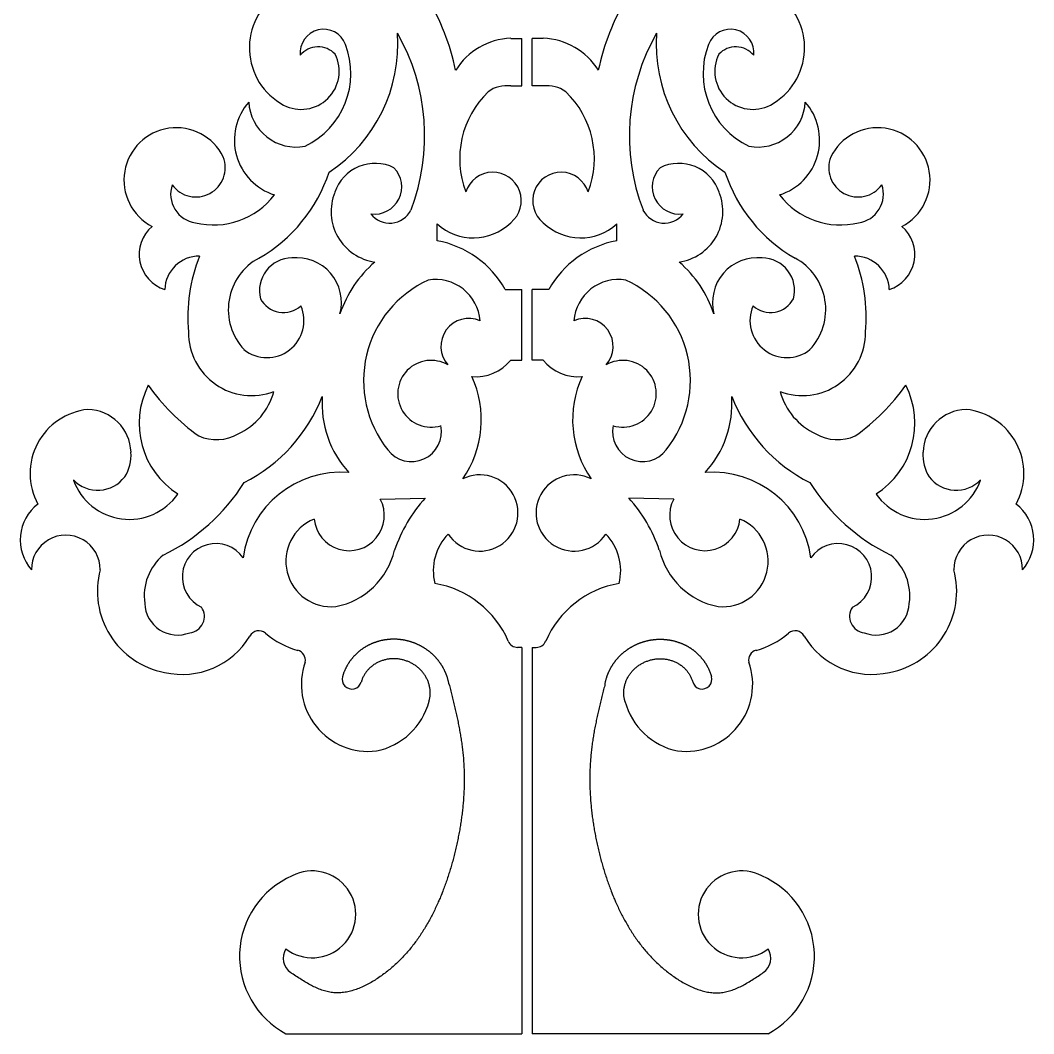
# Model space of a CAD drawing. Extents: x 11.3 to 46.9, y 2.4 to 33.5.
# Drawn here: x 11.27 to 26.85, y 2.42 to 18 of the extents above; entities that cross this region are included whole.
import ezdxf

# ---------------------------------------------------------------- set-up
doc = ezdxf.new("R2010")
doc.units = 0
doc.layers.get('0').update_dxf_attribs({"linetype": 'CONTINUOUS'})

msp = doc.modelspace()

# ---------------------------------------------------------------- linework, layer by layer
at = {"color": 3}
for p, q in [((18.811, 17.726), (18.983, 17.726)), ((18.983, 16.994), (18.983, 17.726)), ((19.311, 17.726), (19.139, 17.726)), ((19.139, 16.994), (19.139, 17.726)), ((18.811, 16.994), (18.983, 16.994)), ((19.311, 16.994), (19.139, 16.994)), ((17.679, 14.614), (17.679, 14.874)), ((20.443, 14.614), (20.443, 14.874)), ((18.726, 13.863), (18.983, 13.863)), ((18.983, 12.778), (18.983, 13.863)), ((19.396, 13.863), (19.139, 13.863)), ((19.139, 12.778), (19.139, 13.863)), ((18.811, 12.778), (18.983, 12.778)), ((19.311, 12.778), (19.139, 12.778)), ((16.805, 10.641), (17.496, 10.659)), ((21.316, 10.641), (20.625, 10.659)), ((18.983, 8.363), (18.917, 8.363)), ((18.983, 8.363), (18.983, 2.423)), ((19.139, 8.363), (19.204, 8.363)), ((19.139, 8.363), (19.139, 2.423)), ((15.355, 2.423), (18.983, 2.423)), ((22.767, 2.423), (19.139, 2.423))]:
    msp.add_line(p, q, dxfattribs=at)
for points in [[(17.861, 7.8, 0), (17.86, 7.806, 0), (17.859, 7.813, 0), (17.857, 7.82, 0), (17.856, 7.827, 0), (17.854, 7.834, 0), (17.853, 7.841, 0), (17.851, 7.847, 0), (17.849, 7.854, 0), (17.848, 7.861, 0), (17.846, 7.868, 0), (17.844, 7.875, 0), (17.842, 7.881, 0), (17.84, 7.888, 0), (17.838, 7.895, 0), (17.836, 7.901, 0), (17.834, 7.908, 0), (17.831, 7.915, 0), (17.829, 7.921, 0), (17.827, 7.928, 0), (17.824, 7.934, 0), (17.822, 7.941, 0), (17.819, 7.947, 0), (17.817, 7.954, 0), (17.814, 7.96, 0), (17.811, 7.967, 0), (17.809, 7.973, 0), (17.806, 7.98, 0), (17.803, 7.986, 0), (17.8, 7.992, 0), (17.797, 7.999, 0), (17.794, 8.005, 0), (17.791, 8.011, 0), (17.788, 8.018, 0), (17.785, 8.024, 0), (17.781, 8.03, 0), (17.778, 8.036, 0), (17.775, 8.042, 0), (17.771, 8.048, 0), (17.768, 8.055, 0), (17.765, 8.061, 0), (17.761, 8.067, 0), (17.757, 8.073, 0), (17.754, 8.079, 0), (17.75, 8.085, 0), (17.746, 8.09, 0), (17.743, 8.096, 0), (17.739, 8.102, 0), (17.735, 8.108, 0), (17.731, 8.114, 0), (17.727, 8.12, 0), (17.723, 8.125, 0), (17.719, 8.131, 0), (17.715, 8.137, 0), (17.711, 8.142, 0), (17.706, 8.148, 0), (17.702, 8.153, 0), (17.698, 8.159, 0), (17.694, 8.164, 0), (17.689, 8.17, 0), (17.685, 8.175, 0), (17.68, 8.181, 0), (17.676, 8.186, 0), (17.671, 8.191, 0), (17.666, 8.196, 0), (17.662, 8.202, 0), (17.657, 8.207, 0), (17.652, 8.212, 0), (17.648, 8.217, 0), (17.643, 8.222, 0), (17.638, 8.227, 0), (17.633, 8.232, 0), (17.628, 8.237, 0), (17.623, 8.242, 0), (17.618, 8.247, 0), (17.613, 8.252, 0), (17.608, 8.256, 0), (17.603, 8.261, 0), (17.598, 8.266, 0), (17.592, 8.27, 0), (17.587, 8.275, 0), (17.582, 8.279, 0), (17.576, 8.284, 0), (17.571, 8.288, 0), (17.566, 8.293, 0), (17.56, 8.297, 0), (17.555, 8.301, 0), (17.549, 8.306, 0), (17.544, 8.31, 0), (17.538, 8.314, 0), (17.532, 8.318, 0), (17.527, 8.322, 0), (17.521, 8.326, 0), (17.515, 8.33, 0), (17.51, 8.334, 0), (17.504, 8.338, 0), (17.498, 8.342, 0), (17.492, 8.346, 0), (17.486, 8.35, 0), (17.48, 8.353, 0), (17.474, 8.357, 0), (17.468, 8.361, 0), (17.462, 8.364, 0), (17.456, 8.368, 0), (17.45, 8.371, 0), (17.444, 8.375, 0), (17.438, 8.378, 0), (17.432, 8.381, 0), (17.426, 8.385, 0), (17.42, 8.388, 0), (17.414, 8.391, 0), (17.407, 8.394, 0), (17.401, 8.397, 0), (17.395, 8.4, 0), (17.389, 8.403, 0), (17.382, 8.406, 0), (17.376, 8.409, 0), (17.369, 8.412, 0), (17.363, 8.415, 0), (17.357, 8.418, 0), (17.35, 8.42, 0), (17.344, 8.423, 0), (17.337, 8.426, 0), (17.331, 8.428, 0), (17.324, 8.431, 0), (17.318, 8.433, 0), (17.311, 8.436, 0), (17.305, 8.438, 0), (17.298, 8.44, 0), (17.291, 8.442, 0), (17.285, 8.445, 0), (17.278, 8.447, 0), (17.271, 8.449, 0), (17.265, 8.451, 0), (17.258, 8.453, 0), (17.252, 8.455, 0), (17.245, 8.457, 0), (17.238, 8.458, 0), (17.231, 8.46, 0), (17.224, 8.462, 0), (17.218, 8.464, 0), (17.211, 8.465, 0), (17.204, 8.467, 0), (17.197, 8.468, 0), (17.191, 8.47, 0), (17.184, 8.471, 0), (17.177, 8.472, 0), (17.17, 8.474, 0), (17.163, 8.475, 0), (17.156, 8.476, 0), (17.149, 8.477, 0), (17.142, 8.478, 0), (17.136, 8.479, 0), (17.129, 8.48, 0), (17.122, 8.481, 0), (17.115, 8.482, 0), (17.108, 8.483, 0), (17.101, 8.484, 0), (17.094, 8.484, 0), (17.087, 8.485, 0), (17.08, 8.486, 0), (17.073, 8.486, 0), (17.066, 8.487, 0), (17.059, 8.487, 0), (17.052, 8.487, 0), (17.045, 8.488, 0), (17.038, 8.488, 0), (17.031, 8.488, 0), (17.024, 8.488, 0), (17.017, 8.488, 0), (17.01, 8.488, 0), (17.003, 8.488, 0), (16.996, 8.488, 0), (16.989, 8.488, 0), (16.982, 8.488, 0), (16.976, 8.487, 0), (16.968, 8.487, 0), (16.962, 8.487, 0), (16.955, 8.486, 0), (16.948, 8.486, 0), (16.941, 8.485, 0), (16.934, 8.484, 0), (16.927, 8.484, 0), (16.92, 8.483, 0), (16.913, 8.482, 0), (16.906, 8.481, 0), (16.899, 8.481, 0), (16.892, 8.48, 0), (16.885, 8.479, 0), (16.878, 8.478, 0), (16.871, 8.476, 0), (16.864, 8.475, 0), (16.858, 8.474, 0), (16.851, 8.473, 0), (16.844, 8.471, 0), (16.837, 8.47, 0), (16.83, 8.469, 0), (16.823, 8.467, 0), (16.817, 8.466, 0), (16.81, 8.464, 0), (16.803, 8.462, 0), (16.796, 8.461, 0), (16.79, 8.459, 0), (16.783, 8.457, 0), (16.776, 8.455, 0), (16.769, 8.453, 0), (16.763, 8.451, 0), (16.756, 8.449, 0), (16.749, 8.447, 0), (16.743, 8.445, 0), (16.736, 8.443, 0), (16.729, 8.44, 0), (16.723, 8.438, 0), (16.716, 8.436, 0), (16.71, 8.433, 0), (16.703, 8.431, 0), (16.697, 8.428, 0), (16.69, 8.426, 0), (16.684, 8.423, 0), (16.677, 8.42, 0), (16.671, 8.418, 0), (16.665, 8.415, 0), (16.658, 8.412, 0), (16.652, 8.409, 0), (16.645, 8.406, 0), (16.639, 8.403, 0), (16.633, 8.4, 0), (16.627, 8.397, 0), (16.62, 8.394, 0), (16.614, 8.391, 0), (16.608, 8.387, 0), (16.602, 8.384, 0), (16.596, 8.381, 0), (16.59, 8.377, 0), (16.584, 8.374, 0), (16.578, 8.37, 0), (16.572, 8.366, 0), (16.566, 8.363, 0), (16.56, 8.359, 0), (16.554, 8.355, 0), (16.548, 8.352, 0), (16.542, 8.348, 0), (16.536, 8.344, 0), (16.531, 8.34, 0), (16.525, 8.336, 0), (16.519, 8.332, 0), (16.514, 8.328, 0), (16.508, 8.323, 0), (16.502, 8.319, 0), (16.497, 8.315, 0), (16.491, 8.311, 0), (16.486, 8.306, 0), (16.48, 8.302, 0), (16.475, 8.297, 0), (16.47, 8.293, 0), (16.464, 8.288, 0), (16.459, 8.284, 0), (16.454, 8.279, 0), (16.449, 8.274, 0), (16.443, 8.27, 0), (16.438, 8.265, 0), (16.433, 8.26, 0), (16.428, 8.255, 0), (16.423, 8.25, 0), (16.418, 8.245, 0), (16.413, 8.24, 0), (16.409, 8.235, 0), (16.404, 8.23, 0), (16.399, 8.225, 0), (16.394, 8.22, 0), (16.39, 8.214, 0), (16.385, 8.209, 0), (16.38, 8.204, 0), (16.376, 8.198, 0), (16.371, 8.193, 0), (16.367, 8.187, 0), (16.363, 8.182, 0), (16.358, 8.176, 0), (16.354, 8.171, 0), (16.35, 8.165, 0), (16.346, 8.16, 0), (16.341, 8.154, 0), (16.337, 8.148, 0), (16.333, 8.143, 0), (16.329, 8.137, 0), (16.325, 8.131, 0), (16.321, 8.125, 0), (16.318, 8.119, 0), (16.314, 8.113, 0), (16.31, 8.107, 0), (16.306, 8.101, 0), (16.303, 8.095, 0), (16.299, 8.089, 0), (16.296, 8.083, 0), (16.292, 8.077, 0), (16.289, 8.071, 0), (16.285, 8.065, 0), (16.282, 8.059, 0), (16.279, 8.052, 0), (16.276, 8.046, 0), (16.273, 8.04, 0), (16.27, 8.034, 0), (16.267, 8.027, 0), (16.264, 8.021, 0), (16.261, 8.014, 0), (16.258, 8.008, 0), (16.255, 8.002, 0), (16.253, 7.995, 0), (16.25, 7.989, 0), (16.247, 7.982, 0), (16.245, 7.976, 0), (16.242, 7.969, 0), (16.24, 7.962, 0), (16.238, 7.956, 0), (16.235, 7.949, 0), (16.233, 7.942, 0), (16.231, 7.936, 0), (16.229, 7.929, 0), (16.227, 7.922, 0), (16.225, 7.916, 0)], [(20.26, 7.8, 0), (20.262, 7.806, 0), (20.263, 7.813, 0), (20.264, 7.82, 0), (20.266, 7.827, 0), (20.267, 7.834, 0), (20.269, 7.841, 0), (20.271, 7.847, 0), (20.272, 7.854, 0), (20.274, 7.861, 0), (20.276, 7.868, 0), (20.278, 7.875, 0), (20.28, 7.881, 0), (20.282, 7.888, 0), (20.284, 7.895, 0), (20.286, 7.901, 0), (20.288, 7.908, 0), (20.29, 7.915, 0), (20.293, 7.921, 0), (20.295, 7.928, 0), (20.297, 7.934, 0), (20.3, 7.941, 0), (20.302, 7.947, 0), (20.305, 7.954, 0), (20.308, 7.96, 0), (20.31, 7.967, 0), (20.313, 7.973, 0), (20.316, 7.98, 0), (20.319, 7.986, 0), (20.322, 7.992, 0), (20.325, 7.999, 0), (20.328, 8.005, 0), (20.331, 8.011, 0), (20.334, 8.018, 0), (20.337, 8.024, 0), (20.34, 8.03, 0), (20.343, 8.036, 0), (20.347, 8.042, 0), (20.35, 8.048, 0), (20.354, 8.055, 0), (20.357, 8.061, 0), (20.361, 8.067, 0), (20.364, 8.073, 0), (20.368, 8.079, 0), (20.372, 8.085, 0), (20.375, 8.09, 0), (20.379, 8.096, 0), (20.383, 8.102, 0), (20.387, 8.108, 0), (20.391, 8.114, 0), (20.395, 8.12, 0), (20.399, 8.125, 0), (20.403, 8.131, 0), (20.407, 8.137, 0), (20.411, 8.142, 0), (20.415, 8.148, 0), (20.419, 8.153, 0), (20.424, 8.159, 0), (20.428, 8.164, 0), (20.433, 8.17, 0), (20.437, 8.175, 0), (20.441, 8.181, 0), (20.446, 8.186, 0), (20.451, 8.191, 0), (20.455, 8.196, 0), (20.46, 8.202, 0), (20.465, 8.207, 0), (20.469, 8.212, 0), (20.474, 8.217, 0), (20.479, 8.222, 0), (20.484, 8.227, 0), (20.489, 8.232, 0), (20.494, 8.237, 0), (20.498, 8.242, 0), (20.504, 8.247, 0), (20.509, 8.252, 0), (20.514, 8.256, 0), (20.519, 8.261, 0), (20.524, 8.266, 0), (20.529, 8.27, 0), (20.535, 8.275, 0), (20.54, 8.279, 0), (20.545, 8.284, 0), (20.551, 8.288, 0), (20.556, 8.293, 0), (20.561, 8.297, 0), (20.567, 8.301, 0), (20.573, 8.306, 0), (20.578, 8.31, 0), (20.584, 8.314, 0), (20.589, 8.318, 0), (20.595, 8.322, 0), (20.601, 8.326, 0), (20.606, 8.33, 0), (20.612, 8.334, 0), (20.618, 8.338, 0), (20.624, 8.342, 0), (20.629, 8.346, 0), (20.635, 8.35, 0), (20.641, 8.353, 0), (20.647, 8.357, 0), (20.653, 8.361, 0), (20.659, 8.364, 0), (20.665, 8.368, 0), (20.671, 8.371, 0), (20.677, 8.375, 0), (20.683, 8.378, 0), (20.689, 8.381, 0), (20.696, 8.385, 0), (20.702, 8.388, 0), (20.708, 8.391, 0), (20.714, 8.394, 0), (20.721, 8.397, 0), (20.727, 8.4, 0), (20.733, 8.403, 0), (20.739, 8.406, 0), (20.746, 8.409, 0), (20.752, 8.412, 0), (20.759, 8.415, 0), (20.765, 8.418, 0), (20.771, 8.42, 0), (20.778, 8.423, 0), (20.784, 8.426, 0), (20.791, 8.428, 0), (20.797, 8.431, 0), (20.804, 8.433, 0), (20.81, 8.436, 0), (20.817, 8.438, 0), (20.823, 8.44, 0), (20.83, 8.442, 0), (20.837, 8.445, 0), (20.843, 8.447, 0), (20.85, 8.449, 0), (20.857, 8.451, 0), (20.863, 8.453, 0), (20.87, 8.455, 0), (20.877, 8.457, 0), (20.884, 8.458, 0), (20.89, 8.46, 0), (20.897, 8.462, 0), (20.904, 8.464, 0), (20.911, 8.465, 0), (20.917, 8.467, 0), (20.924, 8.468, 0), (20.931, 8.47, 0), (20.938, 8.471, 0), (20.945, 8.472, 0), (20.952, 8.474, 0), (20.959, 8.475, 0), (20.965, 8.476, 0), (20.972, 8.477, 0), (20.979, 8.478, 0), (20.986, 8.479, 0), (20.993, 8.48, 0), (21, 8.481, 0), (21.007, 8.482, 0), (21.014, 8.483, 0), (21.021, 8.484, 0), (21.028, 8.484, 0), (21.035, 8.485, 0), (21.041, 8.486, 0), (21.048, 8.486, 0), (21.055, 8.487, 0), (21.062, 8.487, 0), (21.069, 8.487, 0), (21.076, 8.488, 0), (21.083, 8.488, 0), (21.09, 8.488, 0), (21.097, 8.488, 0), (21.104, 8.488, 0), (21.111, 8.488, 0), (21.118, 8.488, 0), (21.125, 8.488, 0), (21.132, 8.488, 0), (21.139, 8.488, 0), (21.146, 8.487, 0), (21.153, 8.487, 0), (21.16, 8.487, 0), (21.167, 8.486, 0), (21.174, 8.486, 0), (21.181, 8.485, 0), (21.188, 8.484, 0), (21.195, 8.484, 0), (21.202, 8.483, 0), (21.209, 8.482, 0), (21.216, 8.481, 0), (21.223, 8.481, 0), (21.23, 8.48, 0), (21.236, 8.479, 0), (21.243, 8.478, 0), (21.25, 8.476, 0), (21.257, 8.475, 0), (21.264, 8.474, 0), (21.271, 8.473, 0), (21.278, 8.471, 0), (21.285, 8.47, 0), (21.291, 8.469, 0), (21.298, 8.467, 0), (21.305, 8.466, 0), (21.312, 8.464, 0), (21.319, 8.462, 0), (21.325, 8.461, 0), (21.332, 8.459, 0), (21.339, 8.457, 0), (21.346, 8.455, 0), (21.352, 8.453, 0), (21.359, 8.451, 0), (21.366, 8.449, 0), (21.372, 8.447, 0), (21.379, 8.445, 0), (21.386, 8.443, 0), (21.392, 8.44, 0), (21.399, 8.438, 0), (21.405, 8.436, 0), (21.412, 8.433, 0), (21.418, 8.431, 0), (21.425, 8.428, 0), (21.431, 8.426, 0), (21.438, 8.423, 0), (21.444, 8.42, 0), (21.451, 8.418, 0), (21.457, 8.415, 0), (21.463, 8.412, 0), (21.47, 8.409, 0), (21.476, 8.406, 0), (21.483, 8.403, 0), (21.489, 8.4, 0), (21.495, 8.397, 0), (21.501, 8.394, 0), (21.507, 8.391, 0), (21.514, 8.387, 0), (21.52, 8.384, 0), (21.526, 8.381, 0), (21.532, 8.377, 0), (21.538, 8.374, 0), (21.544, 8.37, 0), (21.55, 8.366, 0), (21.556, 8.363, 0), (21.562, 8.359, 0), (21.568, 8.355, 0), (21.574, 8.352, 0), (21.579, 8.348, 0), (21.585, 8.344, 0), (21.591, 8.34, 0), (21.597, 8.336, 0), (21.602, 8.332, 0), (21.608, 8.328, 0), (21.614, 8.323, 0), (21.619, 8.319, 0), (21.625, 8.315, 0), (21.63, 8.311, 0), (21.636, 8.306, 0), (21.641, 8.302, 0), (21.647, 8.297, 0), (21.652, 8.293, 0), (21.657, 8.288, 0), (21.663, 8.284, 0), (21.668, 8.279, 0), (21.673, 8.274, 0), (21.678, 8.27, 0), (21.683, 8.265, 0), (21.688, 8.26, 0), (21.693, 8.255, 0), (21.698, 8.25, 0), (21.703, 8.245, 0), (21.708, 8.24, 0), (21.713, 8.235, 0), (21.718, 8.23, 0), (21.723, 8.225, 0), (21.727, 8.22, 0), (21.732, 8.214, 0), (21.737, 8.209, 0), (21.741, 8.204, 0), (21.746, 8.198, 0), (21.75, 8.193, 0), (21.755, 8.187, 0), (21.759, 8.182, 0), (21.763, 8.176, 0), (21.768, 8.171, 0), (21.772, 8.165, 0), (21.776, 8.16, 0), (21.78, 8.154, 0), (21.784, 8.148, 0), (21.788, 8.143, 0), (21.792, 8.137, 0), (21.796, 8.131, 0), (21.8, 8.125, 0), (21.804, 8.119, 0), (21.808, 8.113, 0), (21.811, 8.107, 0), (21.815, 8.101, 0), (21.819, 8.095, 0), (21.822, 8.089, 0), (21.826, 8.083, 0), (21.829, 8.077, 0), (21.833, 8.071, 0), (21.836, 8.065, 0), (21.839, 8.059, 0), (21.843, 8.052, 0), (21.846, 8.046, 0), (21.849, 8.04, 0), (21.852, 8.034, 0), (21.855, 8.027, 0), (21.858, 8.021, 0), (21.861, 8.014, 0), (21.864, 8.008, 0), (21.866, 8.002, 0), (21.869, 7.995, 0), (21.872, 7.989, 0), (21.874, 7.982, 0), (21.877, 7.976, 0), (21.879, 7.969, 0), (21.882, 7.962, 0), (21.884, 7.956, 0), (21.886, 7.949, 0), (21.889, 7.942, 0), (21.891, 7.936, 0), (21.893, 7.929, 0), (21.895, 7.922, 0), (21.897, 7.916, 0)], [(17.555, 7.535, 0), (17.558, 7.547, 0), (17.561, 7.559, 0), (17.564, 7.571, 0), (17.566, 7.583, 0), (17.568, 7.595, 0), (17.57, 7.607, 0), (17.571, 7.62, 0), (17.572, 7.632, 0), (17.573, 7.644, 0), (17.573, 7.657, 0), (17.573, 7.669, 0), (17.573, 7.681, 0), (17.572, 7.694, 0), (17.571, 7.706, 0), (17.57, 7.718, 0), (17.568, 7.731, 0), (17.566, 7.743, 0), (17.564, 7.755, 0), (17.561, 7.767, 0), (17.558, 7.78, 0), (17.555, 7.792, 0), (17.552, 7.804, 0), (17.548, 7.816, 0), (17.544, 7.828, 0), (17.539, 7.839, 0), (17.535, 7.851, 0), (17.529, 7.863, 0), (17.524, 7.874, 0), (17.518, 7.886, 0), (17.513, 7.897, 0), (17.506, 7.908, 0), (17.5, 7.919, 0), (17.493, 7.93, 0), (17.486, 7.941, 0), (17.479, 7.951, 0), (17.471, 7.962, 0), (17.463, 7.972, 0), (17.455, 7.982, 0), (17.447, 7.992, 0), (17.438, 8.001, 0), (17.429, 8.011, 0), (17.42, 8.02, 0), (17.411, 8.029, 0), (17.401, 8.038, 0), (17.391, 8.047, 0), (17.381, 8.055, 0), (17.371, 8.064, 0), (17.361, 8.072, 0), (17.35, 8.079, 0), (17.339, 8.087, 0), (17.328, 8.094, 0), (17.317, 8.101, 0), (17.306, 8.108, 0), (17.294, 8.115, 0), (17.283, 8.121, 0), (17.271, 8.127, 0), (17.259, 8.133, 0), (17.247, 8.138, 0), (17.235, 8.143, 0), (17.222, 8.148, 0), (17.21, 8.153, 0), (17.197, 8.157, 0), (17.185, 8.162, 0), (17.172, 8.165, 0), (17.159, 8.169, 0), (17.146, 8.172, 0), (17.133, 8.175, 0), (17.12, 8.178, 0), (17.107, 8.18, 0), (17.094, 8.182, 0), (17.081, 8.184, 0), (17.068, 8.185, 0), (17.055, 8.186, 0), (17.041, 8.187, 0), (17.028, 8.188, 0), (17.015, 8.188, 0), (17.002, 8.188, 0), (16.988, 8.187, 0), (16.975, 8.187, 0), (16.962, 8.186, 0), (16.949, 8.184, 0), (16.936, 8.183, 0), (16.923, 8.181, 0), (16.91, 8.179, 0), (16.897, 8.176, 0), (16.885, 8.173, 0), (16.872, 8.17, 0), (16.859, 8.167, 0), (16.847, 8.163, 0), (16.835, 8.159, 0), (16.822, 8.155, 0), (16.81, 8.151, 0), (16.798, 8.146, 0), (16.787, 8.141, 0), (16.775, 8.135, 0), (16.763, 8.13, 0), (16.752, 8.124, 0), (16.741, 8.118, 0), (16.73, 8.111, 0), (16.719, 8.104, 0), (16.708, 8.098, 0), (16.698, 8.09, 0), (16.688, 8.083, 0), (16.678, 8.075, 0), (16.668, 8.067, 0), (16.658, 8.059, 0), (16.649, 8.051, 0), (16.64, 8.042, 0), (16.631, 8.033, 0), (16.622, 8.024, 0), (16.614, 8.015, 0), (16.606, 8.006, 0), (16.598, 7.996, 0), (16.59, 7.986, 0), (16.583, 7.976, 0), (16.576, 7.966, 0), (16.569, 7.956, 0), (16.562, 7.945, 0), (16.556, 7.935, 0), (16.55, 7.924, 0), (16.545, 7.913, 0), (16.539, 7.902, 0), (16.534, 7.891, 0), (16.529, 7.879, 0), (16.525, 7.868, 0), (16.521, 7.856, 0), (16.517, 7.845, 0), (16.514, 7.833, 0)], [(17.727, 8.12, 0), (17.727, 8.12, 0), (17.727, 8.12, 0), (17.727, 8.12, 0), (17.727, 8.12, 0), (17.727, 8.12, 0), (17.727, 8.12, 0), (17.727, 8.12, 0), (17.727, 8.12, 0), (17.727, 8.12, 0), (17.727, 8.12, 0), (17.727, 8.12, 0), (17.727, 8.12, 0), (17.727, 8.12, 0), (17.727, 8.12, 0), (17.727, 8.12, 0), (17.727, 8.12, 0), (17.727, 8.12, 0), (17.727, 8.12, 0), (17.727, 8.12, 0), (17.727, 8.12, 0), (17.727, 8.12, 0), (17.727, 8.12, 0), (17.727, 8.12, 0), (17.727, 8.12, 0), (17.727, 8.12, 0), (17.727, 8.12, 0), (17.727, 8.12, 0), (17.727, 8.12, 0), (17.727, 8.12, 0), (17.727, 8.12, 0), (17.727, 8.12, 0), (17.727, 8.12, 0), (17.727, 8.12, 0), (17.727, 8.12, 0), (17.727, 8.12, 0), (17.727, 8.12, 0), (17.727, 8.12, 0), (17.727, 8.12, 0), (17.727, 8.12, 0), (17.727, 8.12, 0), (17.727, 8.12, 0), (17.726, 8.121, 0), (17.726, 8.121, 0), (17.726, 8.121, 0), (17.726, 8.121, 0), (17.726, 8.121, 0), (17.726, 8.121, 0), (17.726, 8.121, 0), (17.726, 8.121, 0), (17.726, 8.121, 0), (17.726, 8.121, 0), (17.726, 8.121, 0), (17.726, 8.121, 0), (17.726, 8.121, 0), (17.726, 8.121, 0), (17.726, 8.121, 0), (17.726, 8.121, 0), (17.726, 8.121, 0), (17.726, 8.121, 0), (17.726, 8.121, 0), (17.726, 8.121, 0), (17.726, 8.121, 0), (17.726, 8.121, 0), (17.726, 8.121, 0), (17.726, 8.121, 0), (17.726, 8.121, 0), (17.726, 8.121, 0), (17.726, 8.121, 0), (17.726, 8.121, 0), (17.726, 8.121, 0), (17.726, 8.121, 0), (17.726, 8.121, 0), (17.726, 8.121, 0), (17.726, 8.121, 0), (17.726, 8.121, 0), (17.726, 8.121, 0), (17.726, 8.121, 0), (17.726, 8.121, 0), (17.726, 8.121, 0), (17.726, 8.121, 0), (17.726, 8.121, 0), (17.726, 8.121, 0), (17.726, 8.121, 0), (17.726, 8.121, 0), (17.726, 8.121, 0), (17.726, 8.121, 0), (17.726, 8.121, 0), (17.726, 8.121, 0), (17.726, 8.121, 0), (17.726, 8.121, 0), (17.726, 8.121, 0), (17.726, 8.121, 0), (17.726, 8.121, 0), (17.726, 8.121, 0), (17.726, 8.121, 0), (17.726, 8.122, 0), (17.726, 8.122, 0), (17.726, 8.122, 0), (17.726, 8.122, 0), (17.726, 8.122, 0), (17.726, 8.122, 0), (17.726, 8.122, 0), (17.726, 8.122, 0), (17.726, 8.122, 0), (17.726, 8.122, 0), (17.726, 8.122, 0), (17.726, 8.122, 0), (17.726, 8.122, 0), (17.726, 8.122, 0), (17.726, 8.122, 0), (17.726, 8.122, 0), (17.726, 8.122, 0), (17.726, 8.122, 0), (17.726, 8.122, 0), (17.726, 8.122, 0), (17.726, 8.122, 0), (17.726, 8.122, 0), (17.726, 8.122, 0), (17.726, 8.122, 0), (17.726, 8.122, 0), (17.726, 8.122, 0), (17.726, 8.122, 0), (17.726, 8.122, 0), (17.726, 8.122, 0), (17.726, 8.122, 0), (17.726, 8.122, 0), (17.726, 8.122, 0), (17.726, 8.122, 0)], [(20.395, 8.12, 0), (20.395, 8.12, 0), (20.395, 8.12, 0), (20.395, 8.12, 0), (20.395, 8.12, 0), (20.395, 8.12, 0), (20.395, 8.12, 0), (20.395, 8.12, 0), (20.395, 8.12, 0), (20.395, 8.12, 0), (20.395, 8.12, 0), (20.395, 8.12, 0), (20.395, 8.12, 0), (20.395, 8.12, 0), (20.395, 8.12, 0), (20.395, 8.12, 0), (20.395, 8.12, 0), (20.395, 8.12, 0), (20.395, 8.12, 0), (20.395, 8.12, 0), (20.395, 8.12, 0), (20.395, 8.12, 0), (20.395, 8.12, 0), (20.395, 8.12, 0), (20.395, 8.12, 0), (20.395, 8.12, 0), (20.395, 8.12, 0), (20.395, 8.12, 0), (20.395, 8.12, 0), (20.395, 8.12, 0), (20.395, 8.12, 0), (20.395, 8.12, 0), (20.395, 8.12, 0), (20.395, 8.12, 0), (20.395, 8.12, 0), (20.395, 8.12, 0), (20.395, 8.12, 0), (20.395, 8.12, 0), (20.395, 8.12, 0), (20.395, 8.12, 0), (20.395, 8.12, 0), (20.395, 8.12, 0), (20.395, 8.121, 0), (20.395, 8.121, 0), (20.395, 8.121, 0), (20.395, 8.121, 0), (20.395, 8.121, 0), (20.395, 8.121, 0), (20.395, 8.121, 0), (20.395, 8.121, 0), (20.395, 8.121, 0), (20.395, 8.121, 0), (20.395, 8.121, 0), (20.395, 8.121, 0), (20.395, 8.121, 0), (20.395, 8.121, 0), (20.395, 8.121, 0), (20.395, 8.121, 0), (20.395, 8.121, 0), (20.395, 8.121, 0), (20.395, 8.121, 0), (20.395, 8.121, 0), (20.395, 8.121, 0), (20.395, 8.121, 0), (20.395, 8.121, 0), (20.395, 8.121, 0), (20.395, 8.121, 0), (20.395, 8.121, 0), (20.395, 8.121, 0), (20.395, 8.121, 0), (20.395, 8.121, 0), (20.395, 8.121, 0), (20.395, 8.121, 0), (20.395, 8.121, 0), (20.395, 8.121, 0), (20.395, 8.121, 0), (20.395, 8.121, 0), (20.395, 8.121, 0), (20.395, 8.121, 0), (20.395, 8.121, 0), (20.395, 8.121, 0), (20.395, 8.121, 0), (20.395, 8.121, 0), (20.395, 8.121, 0), (20.395, 8.121, 0), (20.395, 8.121, 0), (20.395, 8.121, 0), (20.395, 8.121, 0), (20.395, 8.121, 0), (20.396, 8.121, 0), (20.396, 8.121, 0), (20.396, 8.121, 0), (20.396, 8.121, 0), (20.396, 8.121, 0), (20.396, 8.121, 0), (20.396, 8.121, 0), (20.396, 8.122, 0), (20.396, 8.122, 0), (20.396, 8.122, 0), (20.396, 8.122, 0), (20.396, 8.122, 0), (20.396, 8.122, 0), (20.396, 8.122, 0), (20.396, 8.122, 0), (20.396, 8.122, 0), (20.396, 8.122, 0), (20.396, 8.122, 0), (20.396, 8.122, 0), (20.396, 8.122, 0), (20.396, 8.122, 0), (20.396, 8.122, 0), (20.396, 8.122, 0), (20.396, 8.122, 0), (20.396, 8.122, 0), (20.396, 8.122, 0), (20.396, 8.122, 0), (20.396, 8.122, 0), (20.396, 8.122, 0), (20.396, 8.122, 0), (20.396, 8.122, 0), (20.396, 8.122, 0), (20.396, 8.122, 0), (20.396, 8.122, 0), (20.396, 8.122, 0), (20.396, 8.122, 0), (20.396, 8.122, 0), (20.396, 8.122, 0), (20.396, 8.122, 0), (20.396, 8.122, 0)], [(20.567, 7.535, 0), (20.563, 7.547, 0), (20.56, 7.559, 0), (20.558, 7.571, 0), (20.556, 7.583, 0), (20.554, 7.595, 0), (20.552, 7.607, 0), (20.551, 7.62, 0), (20.55, 7.632, 0), (20.549, 7.644, 0), (20.549, 7.657, 0), (20.549, 7.669, 0), (20.549, 7.681, 0), (20.55, 7.694, 0), (20.551, 7.706, 0), (20.552, 7.718, 0), (20.553, 7.731, 0), (20.555, 7.743, 0), (20.558, 7.755, 0), (20.56, 7.767, 0), (20.563, 7.78, 0), (20.566, 7.792, 0), (20.57, 7.804, 0), (20.574, 7.816, 0), (20.578, 7.828, 0), (20.582, 7.839, 0), (20.587, 7.851, 0), (20.592, 7.863, 0), (20.597, 7.874, 0), (20.603, 7.886, 0), (20.609, 7.897, 0), (20.615, 7.908, 0), (20.622, 7.919, 0), (20.628, 7.93, 0), (20.636, 7.941, 0), (20.643, 7.951, 0), (20.651, 7.962, 0), (20.658, 7.972, 0), (20.666, 7.982, 0), (20.675, 7.992, 0), (20.683, 8.001, 0), (20.692, 8.011, 0), (20.701, 8.02, 0), (20.711, 8.029, 0), (20.72, 8.038, 0), (20.73, 8.047, 0), (20.74, 8.055, 0), (20.75, 8.064, 0), (20.761, 8.072, 0), (20.771, 8.079, 0), (20.782, 8.087, 0), (20.793, 8.094, 0), (20.804, 8.101, 0), (20.816, 8.108, 0), (20.827, 8.115, 0), (20.839, 8.121, 0), (20.851, 8.127, 0), (20.863, 8.133, 0), (20.875, 8.138, 0), (20.887, 8.143, 0), (20.899, 8.148, 0), (20.912, 8.153, 0), (20.924, 8.157, 0), (20.937, 8.162, 0), (20.95, 8.165, 0), (20.962, 8.169, 0), (20.975, 8.172, 0), (20.988, 8.175, 0), (21.001, 8.178, 0), (21.015, 8.18, 0), (21.028, 8.182, 0), (21.041, 8.184, 0), (21.054, 8.185, 0), (21.067, 8.186, 0), (21.08, 8.187, 0), (21.094, 8.188, 0), (21.107, 8.188, 0), (21.12, 8.188, 0), (21.133, 8.187, 0), (21.146, 8.187, 0), (21.159, 8.186, 0), (21.172, 8.184, 0), (21.186, 8.183, 0), (21.198, 8.181, 0), (21.211, 8.179, 0), (21.224, 8.176, 0), (21.237, 8.173, 0), (21.25, 8.17, 0), (21.262, 8.167, 0), (21.275, 8.163, 0), (21.287, 8.159, 0), (21.299, 8.155, 0), (21.311, 8.151, 0), (21.323, 8.146, 0), (21.335, 8.141, 0), (21.347, 8.135, 0), (21.358, 8.13, 0), (21.37, 8.124, 0), (21.381, 8.118, 0), (21.392, 8.111, 0), (21.403, 8.104, 0), (21.413, 8.098, 0), (21.424, 8.09, 0), (21.434, 8.083, 0), (21.444, 8.075, 0), (21.454, 8.067, 0), (21.463, 8.059, 0), (21.473, 8.051, 0), (21.482, 8.042, 0), (21.491, 8.033, 0), (21.499, 8.024, 0), (21.508, 8.015, 0), (21.516, 8.006, 0), (21.524, 7.996, 0), (21.531, 7.986, 0), (21.539, 7.976, 0), (21.546, 7.966, 0), (21.552, 7.956, 0), (21.559, 7.945, 0), (21.565, 7.935, 0), (21.571, 7.924, 0), (21.577, 7.913, 0), (21.582, 7.902, 0), (21.587, 7.891, 0), (21.592, 7.879, 0), (21.596, 7.868, 0), (21.601, 7.856, 0), (21.605, 7.845, 0), (21.608, 7.833, 0)], [(17.861, 7.8, 0), (17.867, 7.778, 0), (17.872, 7.756, 0), (17.878, 7.735, 0), (17.883, 7.713, 0), (17.888, 7.691, 0), (17.894, 7.67, 0), (17.899, 7.648, 0), (17.905, 7.627, 0), (17.91, 7.605, 0), (17.915, 7.583, 0), (17.921, 7.562, 0), (17.926, 7.54, 0), (17.931, 7.518, 0), (17.936, 7.497, 0), (17.942, 7.475, 0), (17.947, 7.454, 0), (17.952, 7.432, 0), (17.957, 7.41, 0), (17.962, 7.389, 0), (17.967, 7.367, 0), (17.972, 7.345, 0), (17.976, 7.324, 0), (17.981, 7.302, 0), (17.986, 7.28, 0), (17.991, 7.258, 0), (17.995, 7.237, 0), (18, 7.215, 0), (18.004, 7.193, 0), (18.009, 7.171, 0), (18.013, 7.15, 0), (18.017, 7.128, 0), (18.021, 7.106, 0), (18.025, 7.084, 0), (18.029, 7.063, 0), (18.033, 7.041, 0), (18.037, 7.019, 0), (18.04, 6.997, 0), (18.044, 6.975, 0), (18.047, 6.953, 0), (18.051, 6.932, 0), (18.054, 6.91, 0), (18.057, 6.888, 0), (18.06, 6.866, 0), (18.063, 6.844, 0), (18.066, 6.822, 0), (18.069, 6.8, 0), (18.071, 6.778, 0), (18.074, 6.756, 0), (18.076, 6.734, 0), (18.078, 6.712, 0), (18.08, 6.69, 0), (18.082, 6.668, 0), (18.084, 6.646, 0), (18.085, 6.624, 0), (18.087, 6.602, 0), (18.088, 6.58, 0), (18.09, 6.558, 0), (18.091, 6.535, 0), (18.092, 6.513, 0), (18.093, 6.491, 0), (18.094, 6.469, 0), (18.094, 6.447, 0), (18.095, 6.425, 0), (18.095, 6.402, 0), (18.095, 6.38, 0), (18.096, 6.358, 0), (18.096, 6.336, 0), (18.096, 6.314, 0), (18.095, 6.291, 0), (18.095, 6.269, 0), (18.095, 6.247, 0), (18.094, 6.225, 0), (18.093, 6.202, 0), (18.093, 6.18, 0), (18.092, 6.158, 0), (18.091, 6.136, 0), (18.09, 6.113, 0), (18.088, 6.091, 0), (18.087, 6.069, 0), (18.085, 6.047, 0), (18.084, 6.025, 0), (18.082, 6.002, 0), (18.08, 5.98, 0), (18.078, 5.958, 0), (18.076, 5.936, 0), (18.074, 5.913, 0), (18.072, 5.891, 0), (18.07, 5.869, 0), (18.067, 5.847, 0), (18.065, 5.825, 0), (18.062, 5.802, 0), (18.059, 5.78, 0), (18.056, 5.758, 0), (18.053, 5.736, 0), (18.05, 5.714, 0), (18.047, 5.692, 0), (18.044, 5.669, 0), (18.04, 5.647, 0), (18.037, 5.625, 0), (18.033, 5.603, 0), (18.03, 5.581, 0), (18.026, 5.559, 0), (18.022, 5.537, 0), (18.018, 5.515, 0), (18.014, 5.493, 0), (18.01, 5.471, 0), (18.005, 5.449, 0), (18.001, 5.427, 0), (17.997, 5.405, 0), (17.992, 5.383, 0), (17.987, 5.361, 0), (17.983, 5.339, 0), (17.978, 5.317, 0), (17.973, 5.295, 0), (17.968, 5.274, 0), (17.962, 5.252, 0), (17.957, 5.23, 0), (17.952, 5.208, 0), (17.947, 5.187, 0), (17.941, 5.165, 0), (17.936, 5.143, 0), (17.93, 5.121, 0), (17.924, 5.1, 0), (17.918, 5.078, 0), (17.912, 5.057, 0), (17.906, 5.035, 0), (17.9, 5.014, 0), (17.894, 4.992, 0), (17.888, 4.971, 0), (17.881, 4.949, 0), (17.875, 4.928, 0), (17.868, 4.907, 0), (17.861, 4.885, 0), (17.855, 4.864, 0), (17.848, 4.843, 0), (17.841, 4.821, 0), (17.834, 4.8, 0), (17.827, 4.779, 0), (17.819, 4.758, 0), (17.812, 4.737, 0), (17.804, 4.716, 0), (17.797, 4.695, 0), (17.789, 4.674, 0), (17.781, 4.653, 0), (17.773, 4.633, 0), (17.765, 4.612, 0), (17.757, 4.591, 0), (17.749, 4.571, 0), (17.741, 4.55, 0), (17.732, 4.529, 0), (17.724, 4.509, 0), (17.715, 4.489, 0), (17.706, 4.468, 0), (17.697, 4.448, 0), (17.688, 4.428, 0), (17.679, 4.407, 0), (17.67, 4.387, 0), (17.661, 4.367, 0), (17.651, 4.347, 0), (17.642, 4.327, 0), (17.632, 4.307, 0), (17.622, 4.288, 0), (17.612, 4.268, 0), (17.602, 4.248, 0), (17.592, 4.229, 0), (17.581, 4.209, 0), (17.571, 4.19, 0), (17.561, 4.17, 0), (17.55, 4.151, 0), (17.539, 4.132, 0), (17.528, 4.113, 0), (17.517, 4.093, 0), (17.506, 4.074, 0), (17.494, 4.055, 0), (17.483, 4.037, 0), (17.471, 4.018, 0), (17.459, 3.999, 0), (17.448, 3.981, 0), (17.436, 3.962, 0), (17.423, 3.944, 0), (17.411, 3.925, 0), (17.399, 3.907, 0), (17.386, 3.889, 0), (17.373, 3.871, 0), (17.36, 3.853, 0), (17.347, 3.835, 0), (17.334, 3.818, 0), (17.321, 3.8, 0), (17.307, 3.782, 0), (17.294, 3.765, 0), (17.28, 3.748, 0), (17.266, 3.73, 0), (17.252, 3.713, 0), (17.237, 3.696, 0), (17.223, 3.68, 0), (17.208, 3.663, 0), (17.193, 3.646, 0), (17.178, 3.63, 0), (17.163, 3.613, 0), (17.148, 3.597, 0), (17.132, 3.581, 0), (17.117, 3.565, 0), (17.101, 3.549, 0), (17.085, 3.533, 0), (17.069, 3.518, 0), (17.052, 3.502, 0), (17.035, 3.487, 0), (17.019, 3.472, 0), (17.002, 3.457, 0), (16.985, 3.442, 0), (16.967, 3.427, 0), (16.95, 3.412, 0), (16.932, 3.398, 0), (16.914, 3.383, 0), (16.896, 3.369, 0), (16.878, 3.355, 0), (16.859, 3.341, 0), (16.84, 3.327, 0), (16.822, 3.314, 0), (16.802, 3.3, 0), (16.783, 3.287, 0), (16.764, 3.274, 0), (16.744, 3.261, 0), (16.724, 3.248, 0), (16.704, 3.236, 0), (16.684, 3.224, 0), (16.664, 3.212, 0), (16.643, 3.2, 0), (16.623, 3.189, 0), (16.602, 3.178, 0), (16.581, 3.168, 0), (16.561, 3.157, 0), (16.54, 3.147, 0), (16.519, 3.138, 0), (16.498, 3.129, 0), (16.476, 3.12, 0), (16.455, 3.112, 0), (16.434, 3.104, 0), (16.413, 3.097, 0), (16.391, 3.09, 0), (16.37, 3.084, 0), (16.348, 3.078, 0), (16.327, 3.072, 0), (16.305, 3.067, 0), (16.284, 3.063, 0), (16.263, 3.06, 0), (16.241, 3.056, 0), (16.22, 3.054, 0), (16.198, 3.052, 0), (16.177, 3.051, 0), (16.156, 3.05, 0), (16.135, 3.05, 0), (16.114, 3.051, 0), (16.093, 3.053, 0), (16.072, 3.055, 0), (16.051, 3.057, 0), (16.03, 3.061, 0), (16.009, 3.065, 0), (15.989, 3.07, 0), (15.968, 3.075, 0), (15.947, 3.081, 0), (15.927, 3.087, 0), (15.906, 3.094, 0), (15.886, 3.102, 0), (15.866, 3.109, 0), (15.845, 3.118, 0), (15.825, 3.127, 0), (15.805, 3.136, 0), (15.785, 3.145, 0), (15.765, 3.155, 0), (15.745, 3.166, 0), (15.725, 3.176, 0), (15.705, 3.187, 0), (15.685, 3.199, 0), (15.665, 3.21, 0), (15.645, 3.222, 0), (15.625, 3.234, 0), (15.605, 3.246, 0), (15.586, 3.259, 0), (15.566, 3.271, 0), (15.546, 3.284, 0), (15.526, 3.297, 0), (15.507, 3.31, 0), (15.487, 3.323, 0), (15.467, 3.336, 0), (15.447, 3.349, 0), (15.428, 3.362, 0)], [(20.26, 7.8, 0), (20.255, 7.778, 0), (20.25, 7.756, 0), (20.244, 7.735, 0), (20.239, 7.713, 0), (20.233, 7.691, 0), (20.228, 7.67, 0), (20.222, 7.648, 0), (20.217, 7.627, 0), (20.212, 7.605, 0), (20.206, 7.583, 0), (20.201, 7.562, 0), (20.196, 7.54, 0), (20.191, 7.518, 0), (20.185, 7.497, 0), (20.18, 7.475, 0), (20.175, 7.454, 0), (20.17, 7.432, 0), (20.165, 7.41, 0), (20.16, 7.389, 0), (20.155, 7.367, 0), (20.15, 7.345, 0), (20.145, 7.324, 0), (20.14, 7.302, 0), (20.136, 7.28, 0), (20.131, 7.258, 0), (20.126, 7.237, 0), (20.122, 7.215, 0), (20.117, 7.193, 0), (20.113, 7.171, 0), (20.109, 7.15, 0), (20.105, 7.128, 0), (20.101, 7.106, 0), (20.096, 7.084, 0), (20.093, 7.063, 0), (20.089, 7.041, 0), (20.085, 7.019, 0), (20.081, 6.997, 0), (20.078, 6.975, 0), (20.074, 6.953, 0), (20.071, 6.932, 0), (20.067, 6.91, 0), (20.064, 6.888, 0), (20.061, 6.866, 0), (20.058, 6.844, 0), (20.056, 6.822, 0), (20.053, 6.8, 0), (20.05, 6.778, 0), (20.048, 6.756, 0), (20.046, 6.734, 0), (20.044, 6.712, 0), (20.041, 6.69, 0), (20.04, 6.668, 0), (20.038, 6.646, 0), (20.036, 6.624, 0), (20.035, 6.602, 0), (20.033, 6.58, 0), (20.032, 6.558, 0), (20.031, 6.535, 0), (20.03, 6.513, 0), (20.029, 6.491, 0), (20.028, 6.469, 0), (20.027, 6.447, 0), (20.027, 6.425, 0), (20.026, 6.402, 0), (20.026, 6.38, 0), (20.026, 6.358, 0), (20.026, 6.336, 0), (20.026, 6.314, 0), (20.026, 6.291, 0), (20.026, 6.269, 0), (20.027, 6.247, 0), (20.027, 6.225, 0), (20.028, 6.202, 0), (20.029, 6.18, 0), (20.03, 6.158, 0), (20.031, 6.136, 0), (20.032, 6.113, 0), (20.033, 6.091, 0), (20.035, 6.069, 0), (20.036, 6.047, 0), (20.038, 6.025, 0), (20.039, 6.002, 0), (20.041, 5.98, 0), (20.043, 5.958, 0), (20.045, 5.936, 0), (20.047, 5.913, 0), (20.049, 5.891, 0), (20.052, 5.869, 0), (20.054, 5.847, 0), (20.057, 5.825, 0), (20.059, 5.802, 0), (20.062, 5.78, 0), (20.065, 5.758, 0), (20.068, 5.736, 0), (20.071, 5.714, 0), (20.074, 5.692, 0), (20.078, 5.669, 0), (20.081, 5.647, 0), (20.085, 5.625, 0), (20.088, 5.603, 0), (20.092, 5.581, 0), (20.096, 5.559, 0), (20.1, 5.537, 0), (20.104, 5.515, 0), (20.108, 5.493, 0), (20.112, 5.471, 0), (20.116, 5.449, 0), (20.121, 5.427, 0), (20.125, 5.405, 0), (20.13, 5.383, 0), (20.134, 5.361, 0), (20.139, 5.339, 0), (20.144, 5.317, 0), (20.149, 5.295, 0), (20.154, 5.274, 0), (20.159, 5.252, 0), (20.164, 5.23, 0), (20.17, 5.208, 0), (20.175, 5.187, 0), (20.18, 5.165, 0), (20.186, 5.143, 0), (20.192, 5.121, 0), (20.198, 5.1, 0), (20.203, 5.078, 0), (20.209, 5.057, 0), (20.215, 5.035, 0), (20.221, 5.014, 0), (20.228, 4.992, 0), (20.234, 4.971, 0), (20.24, 4.949, 0), (20.247, 4.928, 0), (20.253, 4.907, 0), (20.26, 4.885, 0), (20.267, 4.864, 0), (20.274, 4.843, 0), (20.281, 4.821, 0), (20.288, 4.8, 0), (20.295, 4.779, 0), (20.302, 4.758, 0), (20.31, 4.737, 0), (20.317, 4.716, 0), (20.325, 4.695, 0), (20.332, 4.674, 0), (20.34, 4.653, 0), (20.348, 4.633, 0), (20.356, 4.612, 0), (20.364, 4.591, 0), (20.372, 4.571, 0), (20.381, 4.55, 0), (20.389, 4.529, 0), (20.398, 4.509, 0), (20.407, 4.489, 0), (20.415, 4.468, 0), (20.424, 4.448, 0), (20.433, 4.428, 0), (20.442, 4.407, 0), (20.452, 4.387, 0), (20.461, 4.367, 0), (20.47, 4.347, 0), (20.48, 4.327, 0), (20.49, 4.307, 0), (20.5, 4.288, 0), (20.509, 4.268, 0), (20.52, 4.248, 0), (20.53, 4.229, 0), (20.54, 4.209, 0), (20.55, 4.19, 0), (20.561, 4.17, 0), (20.572, 4.151, 0), (20.583, 4.132, 0), (20.594, 4.113, 0), (20.605, 4.093, 0), (20.616, 4.074, 0), (20.627, 4.055, 0), (20.639, 4.037, 0), (20.65, 4.018, 0), (20.662, 3.999, 0), (20.674, 3.981, 0), (20.686, 3.962, 0), (20.698, 3.944, 0), (20.71, 3.925, 0), (20.723, 3.907, 0), (20.735, 3.889, 0), (20.748, 3.871, 0), (20.761, 3.853, 0), (20.774, 3.835, 0), (20.787, 3.818, 0), (20.801, 3.8, 0), (20.814, 3.782, 0), (20.828, 3.765, 0), (20.842, 3.748, 0), (20.856, 3.73, 0), (20.87, 3.713, 0), (20.884, 3.696, 0), (20.899, 3.68, 0), (20.913, 3.663, 0), (20.928, 3.646, 0), (20.943, 3.63, 0), (20.958, 3.613, 0), (20.974, 3.597, 0), (20.989, 3.581, 0), (21.005, 3.565, 0), (21.021, 3.549, 0), (21.037, 3.533, 0), (21.053, 3.518, 0), (21.07, 3.502, 0), (21.086, 3.487, 0), (21.103, 3.472, 0), (21.12, 3.457, 0), (21.137, 3.442, 0), (21.154, 3.427, 0), (21.172, 3.412, 0), (21.189, 3.398, 0), (21.207, 3.383, 0), (21.226, 3.369, 0), (21.244, 3.355, 0), (21.262, 3.341, 0), (21.281, 3.327, 0), (21.3, 3.314, 0), (21.319, 3.3, 0), (21.338, 3.287, 0), (21.358, 3.274, 0), (21.378, 3.261, 0), (21.397, 3.248, 0), (21.417, 3.236, 0), (21.438, 3.224, 0), (21.458, 3.212, 0), (21.478, 3.2, 0), (21.499, 3.189, 0), (21.519, 3.178, 0), (21.54, 3.168, 0), (21.561, 3.157, 0), (21.582, 3.147, 0), (21.603, 3.138, 0), (21.624, 3.129, 0), (21.645, 3.12, 0), (21.666, 3.112, 0), (21.688, 3.104, 0), (21.709, 3.097, 0), (21.73, 3.09, 0), (21.752, 3.084, 0), (21.773, 3.078, 0), (21.795, 3.072, 0), (21.816, 3.067, 0), (21.837, 3.063, 0), (21.859, 3.06, 0), (21.88, 3.056, 0), (21.902, 3.054, 0), (21.923, 3.052, 0), (21.944, 3.051, 0), (21.966, 3.05, 0), (21.987, 3.05, 0), (22.008, 3.051, 0), (22.029, 3.053, 0), (22.05, 3.055, 0), (22.071, 3.057, 0), (22.092, 3.061, 0), (22.112, 3.065, 0), (22.133, 3.07, 0), (22.154, 3.075, 0), (22.174, 3.081, 0), (22.195, 3.087, 0), (22.215, 3.094, 0), (22.235, 3.102, 0), (22.256, 3.109, 0), (22.276, 3.118, 0), (22.296, 3.127, 0), (22.316, 3.136, 0), (22.337, 3.145, 0), (22.357, 3.155, 0), (22.377, 3.166, 0), (22.397, 3.176, 0), (22.417, 3.187, 0), (22.437, 3.199, 0), (22.456, 3.21, 0), (22.476, 3.222, 0), (22.496, 3.234, 0), (22.516, 3.246, 0), (22.536, 3.259, 0), (22.556, 3.271, 0), (22.576, 3.284, 0), (22.595, 3.297, 0), (22.615, 3.31, 0), (22.635, 3.323, 0), (22.654, 3.336, 0), (22.674, 3.349, 0), (22.694, 3.362, 0)]]:
    msp.add_polyline3d(points, dxfattribs=at)
for centre, radius, start, end in [((15.789, 17.58), 0.997, 123.1127, 241.8581), ((22.332, 17.58), 0.997, 298.1419, 56.8873), ((14.384, 16.478), 3.659, 11.9556, 30.7915), ((23.737, 16.478), 3.659, 149.2085, 168.0444), ((15.933, 17.506), 0.36, 20.6661, 186.2465), ((14.71, 17.639), 2.365, 303.5533, 4.0107), ((14.302, 16.226), 3.186, 339.0603, 29.7077), ((23.82, 16.226), 3.186, 150.2923, 200.9397), ((23.411, 17.639), 2.365, 175.9893, 236.4467), ((22.189, 17.506), 0.36, 353.7535, 159.3339), ((15.114, 17.186), 1.239, 295.5284, 21.1852), ((18.844, 16.694), 1.033, 91.8266, 148.3689), ((19.278, 16.694), 1.033, 31.6311, 88.1734), ((23.007, 17.186), 1.239, 158.8148, 244.4716), ((15.589, 17.218), 0.584, 242.43, 26.8472), ((15.849, 17.241), 0.355, 42.6809, 140.5005), ((22.532, 17.218), 0.584, 153.1528, 297.57), ((22.272, 17.241), 0.355, 39.4995, 137.3191), ((18.749, 16.509), 0.489, 82.7673, 125.7166), ((19.372, 16.509), 0.489, 54.2834, 97.2327), ((19.455, 15.876), 1.429, 133.8947, 200.9387), ((18.667, 15.876), 1.429, 339.0613, 46.1053), ((15.448, 16.162), 0.886, 138.7125, 252.2493), ((15.51, 16.783), 0.728, 182.8775, 280.971), ((22.612, 16.783), 0.728, 259.029, 357.1225), ((22.674, 16.162), 0.886, 287.7507, 41.2875), ((13.669, 15.547), 0.805, 26.1628, 242.3761), ((24.453, 15.547), 0.805, 297.6239, 153.8372), ((13.971, 15.738), 0.451, 215.8469, 21.2992), ((24.15, 15.738), 0.451, 158.7008, 324.1531), ((16.726, 15.15), 0.654, 63.7639, 161.3813), ((21.396, 15.15), 0.654, 18.6187, 116.2361), ((13.755, 16.413), 2.382, 299.8373, 341.785), ((16.715, 15.443), 0.42, 262.4685, 44.372), ((18.536, 15.231), 0.437, 308.9177, 162.1779), ((19.585, 15.231), 0.437, 17.8221, 231.0823), ((21.407, 15.443), 0.42, 135.628, 277.5315), ((24.367, 16.413), 2.382, 198.215, 240.1627), ((14.027, 15.33), 0.445, 161.1769, 261.7587), ((24.095, 15.33), 0.445, 278.2413, 18.8231), ((14.24, 16.041), 1.184, 256.4535, 322.4005), ((16.837, 15.066), 0.788, 158.2272, 261.5953), ((21.284, 15.066), 0.788, 278.4047, 21.7728), ((23.882, 16.041), 1.184, 217.5995, 283.5465), ((16.949, 15.251), 0.367, 217.8699, 333.3982), ((21.172, 15.251), 0.367, 206.6018, 322.1301), ((13.666, 14.404), 0.567, 130.6896, 252.0547), ((18.235, 15.488), 0.829, 227.8296, 313.9638), ((19.886, 15.488), 0.829, 226.0362, 312.1704), ((24.456, 14.404), 0.567, 287.9453, 49.3104), ((17.41, 13.135), 1.503, 28.9409, 79.7077), ((20.711, 13.135), 1.503, 100.2923, 151.0591), ((14.02, 13.848), 0.529, 89.2907, 178.3227), ((16.343, 13.444), 2.497, 158.0611, 185.3668), ((15.368, 13.556), 0.9, 118.3722, 223.0787), ((15.448, 13.849), 0.501, 90.4398, 194.5269), ((15.519, 13.665), 0.689, 345.3087, 96.2757), ((22.602, 13.665), 0.689, 83.7243, 194.6913), ((22.674, 13.849), 0.501, 345.4731, 89.5602), ((22.754, 13.556), 0.9, 316.9213, 61.6278), ((21.779, 13.444), 2.497, 354.6332, 21.9389), ((24.102, 13.848), 0.529, 1.6773, 90.7093), ((17.901, 12.914), 1.81, 130.6505, 161.4132), ((20.22, 12.914), 1.81, 18.5868, 49.3495), ((18.248, 12.463), 1.7, 114.4987, 218.6767), ((17.655, 13.333), 0.686, 4.3846, 99.3668), ((20.467, 13.333), 0.686, 80.6332, 175.6154), ((19.873, 12.463), 1.7, 321.3233, 65.5013), ((15.318, 13.918), 0.406, 208.7183, 311.0992), ((22.803, 13.918), 0.406, 228.9008, 331.2817), ((15.063, 13.386), 0.569, 231.6042, 23.4127), ((23.058, 13.386), 0.569, 156.5873, 308.3958), ((18.168, 12.99), 0.431, 66.5651, 221.544), ((19.954, 12.99), 0.431, 318.456, 113.4349), ((14.828, 13.204), 0.971, 179.5844, 290.6458), ((23.294, 13.204), 0.971, 249.3542, 0.4156), ((18.283, 13.199), 0.675, 263.946, 321.3732), ((19.838, 13.199), 0.675, 218.6268, 276.054), ((17.586, 12.262), 0.513, 59.6043, 286.9201), ((20.536, 12.262), 0.513, 253.0799, 120.3957), ((16.779, 11.861), 1.58, 324.9117, 24.96), ((21.342, 11.861), 1.58, 155.04, 215.0883), ((14.382, 11.806), 1.285, 152.8319, 237.6314), ((15.919, 14.282), 3.28, 215.1708, 234.4749), ((22.202, 14.282), 3.28, 305.5251, 324.8292), ((23.74, 11.806), 1.285, 302.3686, 27.1681), ((14.187, 12.569), 1.021, 295.1242, 344.3935), ((13.577, 13.132), 2.507, 296.8697, 338.7064), ((17.486, 12.114), 1.577, 176.0945, 222.4275), ((20.635, 12.114), 1.577, 317.5725, 3.9055), ((24.544, 13.132), 2.507, 201.2936, 243.1303), ((23.935, 12.569), 1.021, 195.6065, 244.8758), ((12.411, 11.036), 0.99, 95.9561, 208.4529), ((12.291, 11.339), 0.682, 1.9682, 88.5502), ((25.831, 11.339), 0.682, 91.4498, 178.0318), ((25.711, 11.036), 0.99, 331.5471, 84.0439), ((17.286, 11.678), 0.459, 217.2583, 11.8301), ((20.836, 11.678), 0.459, 168.1699, 322.7417), ((14.286, 12.229), 0.673, 246.1519, 299.7997), ((23.836, 12.229), 0.673, 240.2003, 293.8481), ((12.314, 11.328), 0.659, 328.562, 3.0441), ((25.807, 11.328), 0.659, 176.9559, 211.438), ((12.46, 11.299), 0.521, 224.1279, 322.8899), ((12.946, 11.245), 0.914, 199.815, 324.9749), ((16.204, 9.533), 1.522, 85.5497, 172.2035), ((18.336, 10.429), 0.586, 213.8087, 116.6909), ((19.786, 10.429), 0.586, 63.3091, 326.1913), ((21.917, 9.533), 1.522, 7.7965, 94.4503), ((25.176, 11.245), 0.914, 215.0251, 340.185), ((25.661, 11.299), 0.521, 217.1101, 315.8721), ((12.144, 12.509), 3.032, 295.9083, 327.8466), ((25.978, 12.509), 3.032, 212.1534, 244.0917), ((16.326, 10.39), 0.541, 185.703, 27.6907), ((19.155, 9.147), 2.244, 137.6509, 161.5847), ((18.966, 9.147), 2.244, 18.4153, 42.3491), ((21.796, 10.39), 0.541, 152.3093, 354.297), ((11.966, 10.013), 0.697, 127.7501, 221.1842), ((26.155, 10.013), 0.697, 318.8158, 52.2499), ((16.054, 9.687), 0.701, 112.3486, 275.5953), ((22.068, 9.687), 0.701, 264.4047, 67.6514), ((11.97, 9.561), 0.528, 359.3405, 180.7553), ((18.422, 9.543), 0.802, 135.6577, 194.1868), ((19.699, 9.543), 0.802, 345.8132, 44.3423), ((26.152, 9.561), 0.528, 359.2447, 180.6595), ((14.275, 9.445), 0.514, 34.9506, 244.91), ((15.898, 10.128), 1.16, 281.1649, 346.4408), ((22.224, 10.128), 1.16, 193.5592, 258.8351), ((23.846, 9.445), 0.514, 295.09, 145.0494), ((13.994, 9.154), 0.819, 129.9186, 188.0369), ((24.128, 9.154), 0.819, 351.9631, 50.0814), ((13.729, 9.228), 1.274, 165.1121, 259.1021), ((24.393, 9.228), 1.274, 280.8979, 14.8879), ((17.39, 7.86), 1.507, 23.3444, 80.2528), ((20.732, 7.86), 1.507, 99.7472, 156.6556), ((13.689, 9.058), 0.506, 182.1933, 291.6197), ((24.432, 9.058), 0.506, 248.3803, 357.8067), ((13.85, 8.838), 0.251, 275.7668, 34.4777), ((24.271, 8.838), 0.251, 145.5223, 264.2332), ((14.937, 8.461), 0.157, 49.4076, 151.9453), ((15.872, 9.551), 1.279, 229.4076, 254.8466), ((22.25, 9.551), 1.279, 285.1534, 310.5924), ((23.184, 8.461), 0.157, 28.0547, 130.5924), ((13.759, 9.161), 1.214, 257.1025, 328.9621), ((18.917, 8.52), 0.157, 203.3444, 270), ((19.204, 8.52), 0.157, 270, 336.6556), ((24.363, 9.161), 1.214, 211.0379, 282.8975), ((15.496, 8.166), 0.157, 349.4306, 74.8466), ((22.625, 8.166), 0.157, 105.1534, 190.5694), ((16.622, 7.794), 1.031, 160.5747, 276.8364), ((21.5, 7.794), 1.031, 263.1636, 19.4253), ((16.368, 7.872), 0.15, 163.1542, 344.9266), ((21.753, 7.872), 0.15, 195.0734, 16.8458), ((16.541, 7.799), 1.048, 281.2245, 345.4252), ((21.581, 7.799), 1.048, 194.5748, 258.7755), ((15.99, 3.613), 1.349, 113.6554, 241.9095), ((15.76, 4.258), 0.668, 232.5774, 117.7315), ((22.362, 4.258), 0.668, 62.2685, 307.4226), ((22.131, 3.613), 1.349, 298.0905, 66.3446), ((15.584, 3.584), 0.271, 147.9808, 234.8143), ((22.538, 3.584), 0.271, 305.1857, 32.0192)]:
    msp.add_arc(centre, radius, start, end, dxfattribs=at)

doc.saveas('drawing.dxf')
